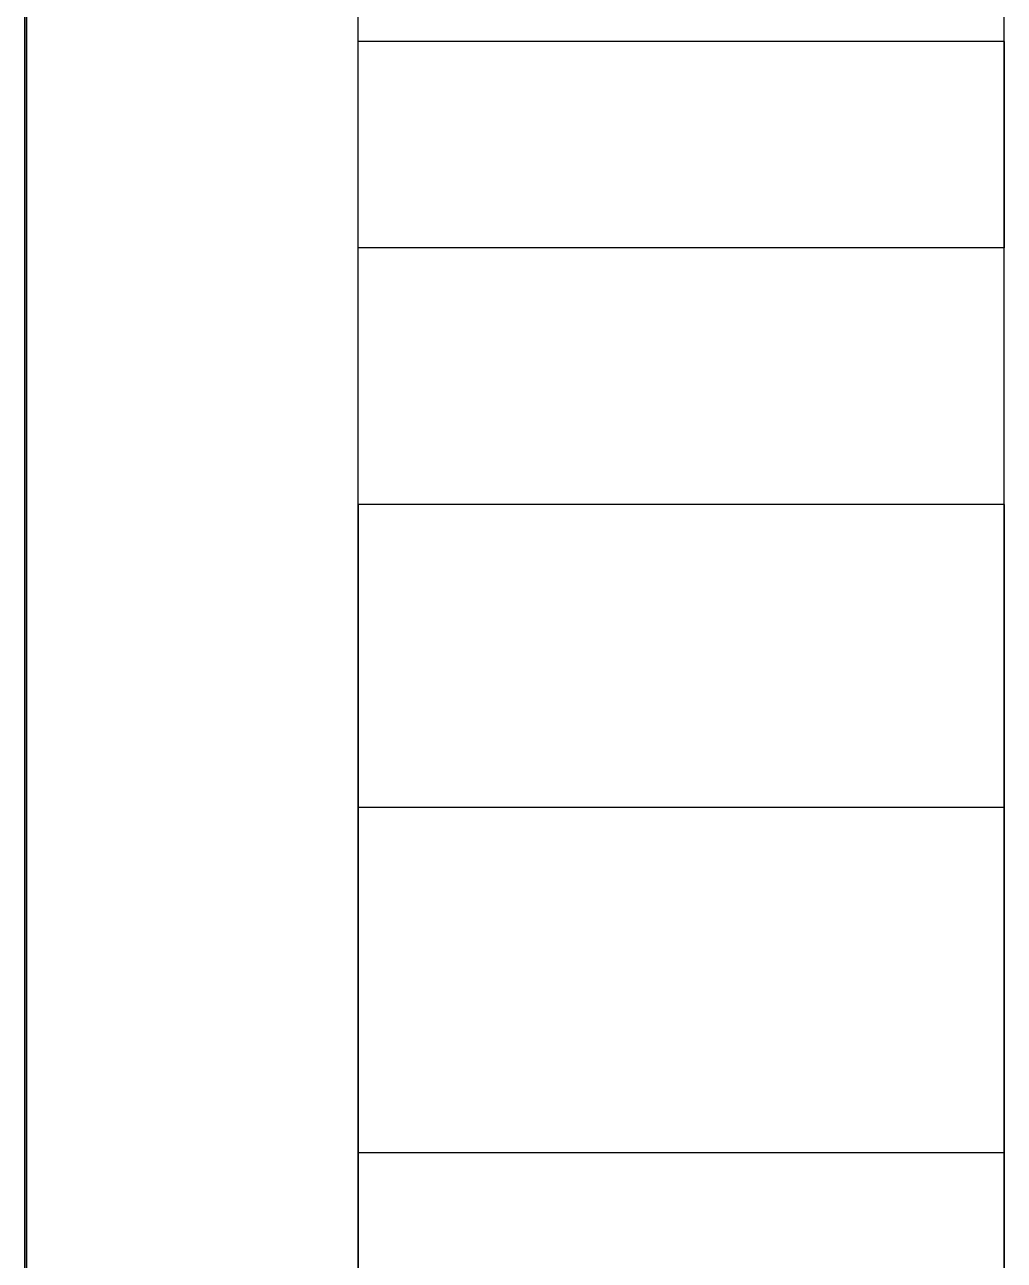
# Model space of a CAD drawing. Extents: x 11992 to 29481, y -6727 to 6811.
# Drawn here: x 12599.61 to 12607.19, y 1301.01 to 1310.57 of the extents above; entities that cross this region are included whole.
import ezdxf

# ---------------------------------------------------------------- set-up
doc = ezdxf.new("R2010")
doc.units = 0
doc.header["$MEASUREMENT"] = 0
doc.layers.get('0').update_dxf_attribs({"color": 8, "linetype": 'CONTINUOUS'})
doc.layers.add('WALL', color=8, linetype='CONTINUOUS')

msp = doc.modelspace()

# ---------------------------------------------------------------- linework, layer by layer
for p, q in [((12599.6186, 530.5954, 559.5745), (12599.6281, 2180.5963, 559.5742)), ((12599.6281, 2180.5963, 429.574), (12599.6186, 530.5953, 429.5743)), ((12599.6281, 2180.5963, 429.574), (12599.6186, 530.5953, 429.5743)), ((12599.6281, 2180.5963, -40.4265), (12599.6186, 530.5953, -40.4263)), ((12602.1883, 1290.4659, -1739.1562), (12602.1883, 1312.3497, -1736.4213)), ((12607.1879, 1290.2421, -1737.9697), (12607.1879, 1312.3497, -1736.4213)), ((12607.1879, 1290.2421, -1737.9697), (12607.1879, 1312.3497, -1744.4441)), ((12602.1883, 1290.4659, -1741.7091), (12602.1883, 1311.6211, -1748.3068)), ((12602.1883, 1310.4438, -1728.8739), (12602.1883, 1311.6211, -1732.5586)), ((12607.1879, 1290.2421, -1742.8956), (12607.1879, 1311.6211, -1748.3068)), ((12607.1879, 1289.8828, -1736.8455), (12607.1879, 1311.6211, -1732.5586)), ((12607.1879, 1310.4438, -1728.8739), (12602.1883, 1310.4438, -1728.8739)), ((12602.1883, 1290.5451, -1740.4327), (12602.1883, 1310.4438, -1751.9914)), ((12607.1879, 1310.4438, -1751.9914), (12602.1883, 1310.4438, -1751.9914)), ((12607.1879, 1310.4438, -1728.8739), (12607.1879, 1308.8473, -1725.3972)), ((12607.1879, 1308.8473, -1725.3972), (12602.1883, 1308.8473, -1725.3972)), ((12607.1879, 1308.8473, -1755.4681), (12602.1883, 1308.8473, -1755.4681)), ((12607.1879, 1288.7751, -1746.0953), (12607.1879, 1308.8473, -1755.4681)), ((12602.1883, 1306.8622, -1722.1583), (12602.1883, 1288.0388, -1733.8369)), ((12602.1883, 1287.196, -1747.8711), (12602.1883, 1306.8622, -1758.7071)), ((12607.1879, 1306.8622, -1722.1583), (12602.1883, 1306.8622, -1722.1583)), ((12607.1879, 1306.8622, -1758.7071), (12602.1883, 1306.8622, -1758.7071)), ((12607.1879, 1306.8622, -1722.1583), (12607.1879, 1289.3923, -1735.7773)), ((12607.1879, 1304.5183, -1761.678), (12602.1883, 1304.5183, -1761.678)), ((12602.1883, 1290.2421, -1737.9697), (12602.1883, 1304.5183, -1719.1873)), ((12607.1879, 1304.5183, -1719.1874), (12602.1883, 1304.5183, -1719.1873)), ((12607.1879, 1301.8457, -1716.5148), (12607.1879, 1304.5183, -1719.1874)), ((12607.1879, 1288.0388, -1747.0285), (12607.1879, 1304.5183, -1761.678)), ((12607.1879, 1301.8457, -1764.3505), (12602.1883, 1301.8457, -1764.3505)), ((12602.1883, 1287.196, -1732.9943), (12602.1883, 1301.8457, -1716.5148)), ((12607.1879, 1301.8457, -1716.5148), (12602.1883, 1301.8457, -1716.5148))]:
    msp.add_line(p, q)
at = {"layer": 'WALL'}
msp.add_line((12599.6094, 530.5467), (12599.6094, 3030.5467), dxfattribs=at)

doc.saveas('drawing.dxf')
